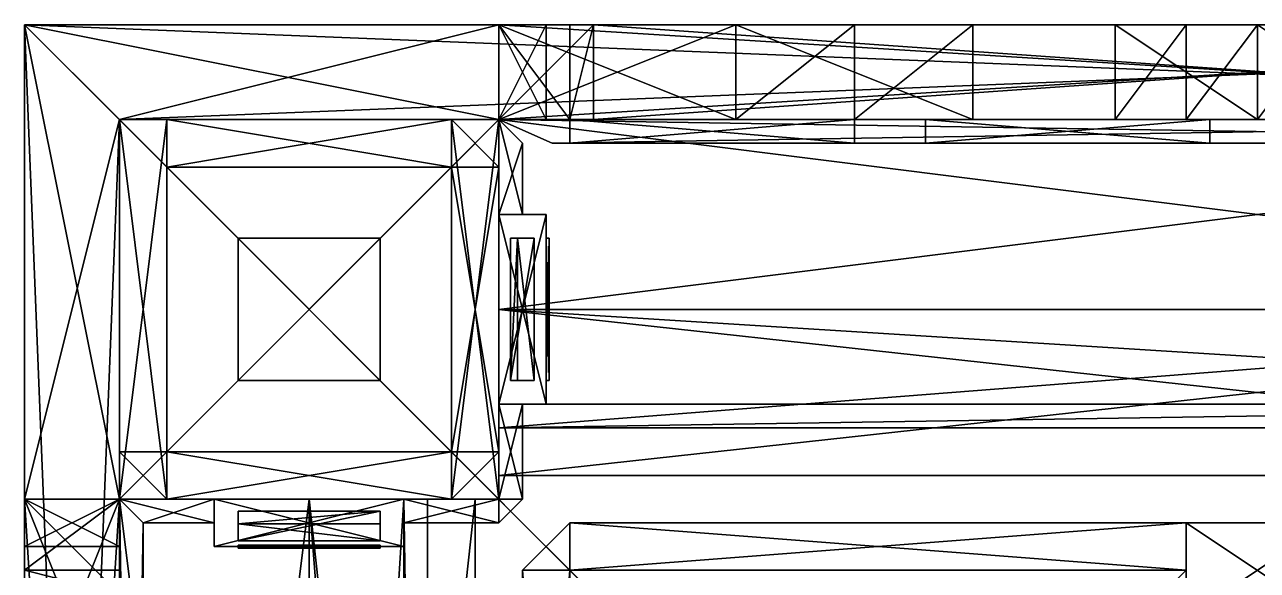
# Model space of a CAD drawing. Extents: x -160 to 672, y -352 to 480.
# Drawn here: x -160 to 256, y 296 to 480 of the extents above; entities that cross this region are included whole.
import ezdxf

# ---------------------------------------------------------------- set-up
doc = ezdxf.new("R2010")
doc.units = 0

msp = doc.modelspace()

# ---------------------------------------------------------------- meshes
at = {"layer": 'OBJECT000', "color": 50}
mesh = msp.add_polyface(dxfattribs=at)
corners = [(-159.999985, 480), (672, 480), (672, -352), (-159.999985, -352), (-159.999985, -352, -32), (672, -352, -32), (672, 480, -32), (-159.999985, 480, -32)]
mesh.append_faces([[corners[k] for k in face] for face in [(1, 3, 0), (5, 7, 4), (3, 7, 0), (5, 1, 6), (0, 6, 1), (4, 2, 5)]], dxfattribs={"vtx0": -1})
mesh.append_faces([[corners[k] for k in face] for face in [(1, 2, 3), (5, 6, 7), (3, 4, 7), (5, 2, 1), (0, 7, 6), (4, 3, 2)]], dxfattribs={"vtx2": -1})
at = {"layer": 'OBJECT001', "color": 50}
mesh = msp.add_polyface(dxfattribs=at)
corners = [(-128, 448, 256), (-128, 320, 256), (-160, 320, 256), (-160, 480, 256), (-128, 320), (-128, 448), (-160, 480), (-160, 320)]
mesh.append_faces([[corners[k] for k in face] for face in [(1, 3, 0), (5, 7, 4), (7, 3, 2), (1, 5, 4), (6, 0, 3), (2, 4, 7)]], dxfattribs={"vtx0": -1})
mesh.append_faces([[corners[k] for k in face] for face in [(1, 2, 3), (5, 6, 7), (7, 6, 3), (1, 0, 5), (6, 5, 0), (2, 1, 4)]], dxfattribs={"vtx2": -1})
at = {"layer": 'OBJECT002', "color": 50}
mesh = msp.add_polyface(dxfattribs=at)
corners = [(-128.000015, -320, 384), (-160, -352, 384), (-160, 480, 384), (-128.000015, 448, 384), (-128.000015, 448, 256), (-160, 480, 256), (-160, -352, 256), (-128.000015, -320, 256)]
mesh.append_faces([[corners[k] for k in face] for face in [(1, 3, 0), (5, 7, 4), (5, 1, 6), (3, 7, 0), (4, 2, 5), (0, 6, 1)]], dxfattribs={"vtx0": -1})
mesh.append_faces([[corners[k] for k in face] for face in [(1, 2, 3), (5, 6, 7), (5, 2, 1), (3, 4, 7), (4, 3, 2), (0, 7, 6)]], dxfattribs={"vtx2": -1})
at = {"layer": 'OBJECT007', "color": 50}
mesh = msp.add_polyface(dxfattribs=at)
corners = [(-159.999985, 480, 416), (672, 480, 416), (672, -352, 416), (-159.999985, -352, 416), (-159.999985, -352, 384), (672, -352, 384), (672, 480, 384), (-159.999985, 480, 384)]
mesh.append_faces([[corners[k] for k in face] for face in [(1, 3, 0), (5, 7, 4), (3, 7, 0), (5, 1, 6), (0, 6, 1), (4, 2, 5)]], dxfattribs={"vtx0": -1})
mesh.append_faces([[corners[k] for k in face] for face in [(1, 2, 3), (5, 6, 7), (3, 4, 7), (5, 2, 1), (0, 7, 6), (4, 3, 2)]], dxfattribs={"vtx2": -1})
at = {"layer": 'OBJECT009', "color": 50}
mesh = msp.add_polyface(dxfattribs=at)
corners = [(-160, 480, 384), (672, 480, 384), (640, 448, 384), (-128, 448, 384), (-128, 448, 256), (640, 448, 256), (672, 480, 256), (-160, 480, 256)]
mesh.append_faces([[corners[k] for k in face] for face in [(1, 3, 0), (5, 7, 4), (5, 1, 6), (3, 7, 0), (4, 2, 5), (0, 6, 1)]], dxfattribs={"vtx0": -1})
mesh.append_faces([[corners[k] for k in face] for face in [(1, 2, 3), (5, 6, 7), (5, 2, 1), (3, 4, 7), (4, 3, 2), (0, 7, 6)]], dxfattribs={"vtx2": -1})
at = {"layer": 'OBJECT010', "color": 50}
mesh = msp.add_polyface(dxfattribs=at)
corners = [(-128, 448, 256), (-160, 480, 256), (0, 480, 256), (0, 448, 256), (-160, 480), (-128, 448), (0, 448), (0, 480)]
mesh.append_faces([[corners[k] for k in face] for face in [(1, 3, 0), (5, 7, 4), (7, 3, 2), (1, 5, 4), (6, 0, 3), (2, 4, 7)]], dxfattribs={"vtx0": -1})
mesh.append_faces([[corners[k] for k in face] for face in [(1, 2, 3), (5, 6, 7), (7, 6, 3), (1, 0, 5), (6, 5, 0), (2, 1, 4)]], dxfattribs={"vtx2": -1})
at = {"layer": 'OBJECT045', "color": 50}
mesh = msp.add_polyface(dxfattribs=at)
corners = [(-127.999992, 320.000031, 384), (-120, 312, 384), (-120, -173.714279, 384), (-128, -192, 384), (-120, 312, 368), (-127.999992, 320.000031, 368), (-128, -192, 368), (-120, -173.714279, 368)]
mesh.append_faces([[corners[k] for k in face] for face in [(1, 3, 0), (5, 7, 4), (3, 7, 6), (5, 1, 0), (2, 4, 7), (6, 0, 3)]], dxfattribs={"vtx0": -1})
mesh.append_faces([[corners[k] for k in face] for face in [(1, 2, 3), (5, 6, 7), (3, 2, 7), (5, 4, 1), (2, 1, 4), (6, 5, 0)]], dxfattribs={"vtx2": -1})
at = {"layer": 'OBJECT107', "color": 50}
mesh = msp.add_polyface(dxfattribs=at)
corners = [(0, 448, 384), (512, 448, 384), (504, 440, 384), (18, 440, 384), (18, 440, 368), (504, 440, 368), (512, 448, 368), (0, 448, 368)]
mesh.append_faces([[corners[k] for k in face] for face in [(1, 3, 0), (5, 7, 4), (7, 3, 4), (1, 5, 2), (4, 2, 5), (0, 6, 1)]], dxfattribs={"vtx0": -1})
mesh.append_faces([[corners[k] for k in face] for face in [(1, 2, 3), (5, 6, 7), (7, 0, 3), (1, 6, 5), (4, 3, 2), (0, 7, 6)]], dxfattribs={"vtx2": -1})
at = {"layer": 'OBJECT108', "color": 50}
mesh = msp.add_polyface(dxfattribs=at)
corners = [(-128, 448, 384), (0, 448, 384), (0, 320, 384), (-128, 320, 384), (-128, 320, 256), (0, 320, 256), (0, 448, 256), (-128, 448, 256)]
mesh.append_faces([[corners[k] for k in face] for face in [(1, 3, 0), (5, 7, 4), (7, 3, 4), (1, 5, 2), (4, 2, 5), (0, 6, 1)]], dxfattribs={"vtx0": -1})
mesh.append_faces([[corners[k] for k in face] for face in [(1, 2, 3), (5, 6, 7), (7, 0, 3), (1, 6, 5), (4, 3, 2), (0, 7, 6)]], dxfattribs={"vtx2": -1})
at = {"layer": 'OBJECT109', "color": 50}
mesh = msp.add_polyface(dxfattribs=at)
corners = [(0, 352, 384), (8, 352, 384), (8, 320, 384), (0, 320, 384), (0, 320, 368), (8, 320, 368), (8, 352, 368), (0, 352, 368)]
mesh.append_faces([[corners[k] for k in face] for face in [(1, 3, 0), (5, 7, 4), (7, 3, 4), (1, 5, 2), (4, 2, 5), (0, 6, 1)]], dxfattribs={"vtx0": -1})
mesh.append_faces([[corners[k] for k in face] for face in [(1, 2, 3), (5, 6, 7), (7, 0, 3), (1, 6, 5), (4, 3, 2), (0, 7, 6)]], dxfattribs={"vtx2": -1})
at = {"layer": 'OBJECT110', "color": 50}
mesh = msp.add_polyface(dxfattribs=at)
corners = [(16, 352, 384), (0, 352, 384), (0, 416, 384), (16, 416, 384), (16, 416, 288), (0, 416, 272), (0, 352, 272), (16, 352, 288)]
mesh.append_faces([[corners[k] for k in face] for face in [(1, 3, 0), (5, 7, 4), (1, 5, 2), (7, 3, 4), (0, 6, 1), (4, 2, 5)]], dxfattribs={"vtx0": -1})
mesh.append_faces([[corners[k] for k in face] for face in [(1, 2, 3), (5, 6, 7), (1, 6, 5), (7, 0, 3), (0, 7, 6), (4, 3, 2)]], dxfattribs={"vtx2": -1})
at = {"layer": 'OBJECT111', "color": 50}
mesh = msp.add_polyface(dxfattribs=at)
corners = [(16, 408, 376), (17, 408, 376), (17, 360, 376), (16, 360, 376), (16, 360, 296), (17, 360, 296), (17, 408, 296), (16, 408, 296)]
mesh.append_faces([[corners[k] for k in face] for face in [(1, 3, 0), (5, 7, 4), (7, 3, 4), (1, 5, 2), (4, 2, 5), (0, 6, 1)]], dxfattribs={"vtx0": -1})
mesh.append_faces([[corners[k] for k in face] for face in [(1, 2, 3), (5, 6, 7), (7, 0, 3), (1, 6, 5), (4, 3, 2), (0, 7, 6)]], dxfattribs={"vtx2": -1})
at = {"layer": 'OBJECT112', "color": 50}
mesh = msp.add_polyface(dxfattribs=at)
corners = [(12, 360, 284), (12, 408, 284), (12, 408, 281.65686), (12, 360, 281.65686), (4, 408, 276), (4, 360, 276), (6.34314, 360, 276), (6.34314, 408, 276)]
mesh.append_faces([[corners[k] for k in face] for face in [(1, 3, 0), (5, 7, 4), (5, 1, 0), (3, 7, 6), (6, 0, 3), (2, 4, 7)]], dxfattribs={"vtx0": -1})
mesh.append_faces([[corners[k] for k in face] for face in [(1, 2, 3), (5, 6, 7), (5, 4, 1), (3, 2, 7), (6, 5, 0), (2, 1, 4)]], dxfattribs={"vtx2": -1})
at = {"layer": 'OBJECT113', "color": 50}
mesh = msp.add_polyface(dxfattribs=at)
corners = [(0, 312, 384), (0, 320, 384), (8, 320, 384), (4, 316, 384), (0, 320, 368), (0, 312, 368), (4, 316, 368), (8, 320, 368)]
mesh.append_faces([[corners[k] for k in face] for face in [(1, 3, 0), (5, 7, 4), (5, 1, 0), (3, 7, 6), (6, 0, 3), (2, 4, 7)]], dxfattribs={"vtx0": -1})
mesh.append_faces([[corners[k] for k in face] for face in [(1, 2, 3), (5, 6, 7), (5, 4, 1), (3, 2, 7), (6, 5, 0), (2, 1, 4)]], dxfattribs={"vtx2": -1})
at = {"layer": 'OBJECT114', "color": 50}
mesh = msp.add_polyface(dxfattribs=at)
corners = [(-32, 320, 384), (0, 320, 384), (0, 312, 384), (-32, 312, 384), (-32, 312, 368), (0, 312, 368), (0, 320, 368), (-32, 320, 368)]
mesh.append_faces([[corners[k] for k in face] for face in [(1, 3, 0), (5, 7, 4), (7, 3, 4), (1, 5, 2), (4, 2, 5), (0, 6, 1)]], dxfattribs={"vtx0": -1})
mesh.append_faces([[corners[k] for k in face] for face in [(1, 2, 3), (5, 6, 7), (7, 0, 3), (1, 6, 5), (4, 3, 2), (0, 7, 6)]], dxfattribs={"vtx2": -1})
at = {"layer": 'OBJECT115', "color": 50}
mesh = msp.add_polyface(dxfattribs=at)
corners = [(-96, 304, 384), (-96, 320, 384), (-32, 320, 384), (-32, 304, 384), (-32, 304, 288), (-32, 320, 272), (-96, 320, 272), (-96, 304, 288)]
mesh.append_faces([[corners[k] for k in face] for face in [(1, 3, 0), (5, 7, 4), (1, 5, 2), (7, 3, 4), (0, 6, 1), (4, 2, 5)]], dxfattribs={"vtx0": -1})
mesh.append_faces([[corners[k] for k in face] for face in [(1, 2, 3), (5, 6, 7), (1, 6, 5), (7, 0, 3), (0, 7, 6), (4, 3, 2)]], dxfattribs={"vtx2": -1})
at = {"layer": 'OBJECT116', "color": 50}
mesh = msp.add_polyface(dxfattribs=at)
corners = [(-40, 304.5, 376), (-40, 303.5, 376), (-88, 303.5, 376), (-88, 304.5, 376), (-88, 304.5, 296), (-88, 303.5, 296), (-40, 303.5, 296), (-40, 304.5, 296)]
mesh.append_faces([[corners[k] for k in face] for face in [(1, 3, 0), (5, 7, 4), (7, 3, 4), (1, 5, 2), (4, 2, 5), (0, 6, 1)]], dxfattribs={"vtx0": -1})
mesh.append_faces([[corners[k] for k in face] for face in [(1, 2, 3), (5, 6, 7), (7, 0, 3), (1, 6, 5), (4, 3, 2), (0, 7, 6)]], dxfattribs={"vtx2": -1})
at = {"layer": 'OBJECT117', "color": 50}
mesh = msp.add_polyface(dxfattribs=at)
corners = [(-88, 306, 281.65686), (-88, 306, 286), (-40, 306, 286), (-40, 306, 281.65686), (-40, 311.65686, 276), (-40, 316, 276), (-88, 316, 276), (-88, 311.65686, 276)]
mesh.append_faces([[corners[k] for k in face] for face in [(1, 3, 0), (5, 7, 4), (1, 5, 2), (7, 3, 4), (0, 6, 1), (4, 2, 5)]], dxfattribs={"vtx0": -1})
mesh.append_faces([[corners[k] for k in face] for face in [(1, 2, 3), (5, 6, 7), (1, 6, 5), (7, 0, 3), (0, 7, 6), (4, 3, 2)]], dxfattribs={"vtx2": -1})
at = {"layer": 'OBJECT118', "color": 50}
mesh = msp.add_polyface(dxfattribs=at)
corners = [(-120, 312, 384), (-128, 320, 384), (-96, 320, 384), (-96, 312, 384), (-128, 320, 368), (-120, 312, 368), (-96, 312, 368), (-96, 320, 368)]
mesh.append_faces([[corners[k] for k in face] for face in [(1, 3, 0), (5, 7, 4), (5, 1, 0), (3, 7, 6), (6, 0, 3), (2, 4, 7)]], dxfattribs={"vtx0": -1})
mesh.append_faces([[corners[k] for k in face] for face in [(1, 2, 3), (5, 6, 7), (5, 4, 1), (3, 2, 7), (6, 5, 0), (2, 1, 4)]], dxfattribs={"vtx2": -1})
at = {"layer": 'OBJECT119', "color": 50}
mesh = msp.add_polyface(dxfattribs=at)
corners = [(0, 416, 384), (0, 448, 384), (8, 440, 384), (8, 416, 384), (0, 448, 368), (0, 416, 368), (8, 416, 368), (8, 440, 368)]
mesh.append_faces([[corners[k] for k in face] for face in [(1, 3, 0), (5, 7, 4), (5, 1, 0), (3, 7, 6), (6, 0, 3), (2, 4, 7)]], dxfattribs={"vtx0": -1})
mesh.append_faces([[corners[k] for k in face] for face in [(1, 2, 3), (5, 6, 7), (5, 4, 1), (3, 2, 7), (6, 5, 0), (2, 1, 4)]], dxfattribs={"vtx2": -1})
at = {"layer": 'OBJECT120', "color": 50}
mesh = msp.add_polyface(dxfattribs=at)
corners = [(-16, 432, 256), (0, 432, 256), (0, 336, 256), (-16, 336, 256), (-16, 336, 240), (0, 336, 240), (0, 432, 240), (-16, 432, 240)]
mesh.append_faces([[corners[k] for k in face] for face in [(1, 3, 0), (5, 7, 4), (7, 3, 4), (1, 5, 2), (4, 2, 5), (0, 6, 1)]], dxfattribs={"vtx0": -1})
mesh.append_faces([[corners[k] for k in face] for face in [(1, 2, 3), (5, 6, 7), (7, 0, 3), (1, 6, 5), (4, 3, 2), (0, 7, 6)]], dxfattribs={"vtx2": -1})
at = {"layer": 'OBJECT121', "color": 50}
mesh = msp.add_polyface(dxfattribs=at)
corners = [(-16, 448, 256), (0, 448, 256), (0, 432, 256), (-16, 432, 256), (-16, 432, 32), (0, 432, 32), (0, 448, 32), (-16, 448, 32)]
mesh.append_faces([[corners[k] for k in face] for face in [(1, 3, 0), (5, 7, 4), (7, 3, 4), (1, 5, 2), (4, 2, 5), (0, 6, 1)]], dxfattribs={"vtx0": -1})
mesh.append_faces([[corners[k] for k in face] for face in [(1, 2, 3), (5, 6, 7), (7, 0, 3), (1, 6, 5), (4, 3, 2), (0, 7, 6)]], dxfattribs={"vtx2": -1})
at = {"layer": 'OBJECT122', "color": 50}
mesh = msp.add_polyface(dxfattribs=at)
corners = [(-16, 336, 256), (0, 336, 256), (0, 320, 256), (-16, 320, 256), (-16, 320, 32), (0, 320, 32), (0, 336, 32), (-16, 336, 32)]
mesh.append_faces([[corners[k] for k in face] for face in [(1, 3, 0), (5, 7, 4), (7, 3, 4), (1, 5, 2), (4, 2, 5), (0, 6, 1)]], dxfattribs={"vtx0": -1})
mesh.append_faces([[corners[k] for k in face] for face in [(1, 2, 3), (5, 6, 7), (7, 0, 3), (1, 6, 5), (4, 3, 2), (0, 7, 6)]], dxfattribs={"vtx2": -1})
at = {"layer": 'OBJECT123', "color": 50}
mesh = msp.add_polyface(dxfattribs=at)
corners = [(0, 336, 240), (-16, 336, 240), (-16, 432, 240), (0, 432, 240), (0, 432, 48.000008), (-16, 432, 48.000008), (-16, 336, 48.000008), (0, 336, 48.000008)]
mesh.append_faces([[corners[k] for k in face] for face in [(1, 3, 0), (5, 7, 4), (1, 5, 2), (7, 3, 4), (0, 6, 1), (4, 2, 5)]], dxfattribs={"vtx0": -1})
mesh.append_faces([[corners[k] for k in face] for face in [(1, 2, 3), (5, 6, 7), (1, 6, 5), (7, 0, 3), (0, 7, 6), (4, 3, 2)]], dxfattribs={"vtx2": -1})
at = {"layer": 'OBJECT124', "color": 50}
mesh = msp.add_polyface(dxfattribs=at)
corners = [(-112, 336, 256), (-16, 336, 256), (-16, 320, 256), (-112, 320, 256), (-112, 320, 240), (-16, 320, 240), (-16, 336, 240), (-112, 336, 240)]
mesh.append_faces([[corners[k] for k in face] for face in [(1, 3, 0), (5, 7, 4), (7, 3, 4), (1, 5, 2), (4, 2, 5), (0, 6, 1)]], dxfattribs={"vtx0": -1})
mesh.append_faces([[corners[k] for k in face] for face in [(1, 2, 3), (5, 6, 7), (7, 0, 3), (1, 6, 5), (4, 3, 2), (0, 7, 6)]], dxfattribs={"vtx2": -1})
at = {"layer": 'OBJECT125', "color": 50}
mesh = msp.add_polyface(dxfattribs=at)
corners = [(-16, 320, 240), (-112, 320, 240), (-112, 336, 240), (-16, 336, 240), (-16, 336, 128), (-112, 336, 128), (-112, 320, 128), (-16, 320, 128)]
mesh.append_faces([[corners[k] for k in face] for face in [(1, 3, 0), (5, 7, 4), (1, 5, 2), (7, 3, 4), (0, 6, 1), (4, 2, 5)]], dxfattribs={"vtx0": -1})
mesh.append_faces([[corners[k] for k in face] for face in [(1, 2, 3), (5, 6, 7), (1, 6, 5), (7, 0, 3), (0, 7, 6), (4, 3, 2)]], dxfattribs={"vtx2": -1})
at = {"layer": 'OBJECT126', "color": 50}
mesh = msp.add_polyface(dxfattribs=at)
corners = [(-128, 336, 256), (-112, 336, 256), (-112, 320, 256), (-128, 320, 256), (-128, 320, 32), (-112, 320, 32), (-112, 336, 32), (-128, 336, 32)]
mesh.append_faces([[corners[k] for k in face] for face in [(1, 3, 0), (5, 7, 4), (7, 3, 4), (1, 5, 2), (4, 2, 5), (0, 6, 1)]], dxfattribs={"vtx0": -1})
mesh.append_faces([[corners[k] for k in face] for face in [(1, 2, 3), (5, 6, 7), (7, 0, 3), (1, 6, 5), (4, 3, 2), (0, 7, 6)]], dxfattribs={"vtx2": -1})
at = {"layer": 'OBJECT127', "color": 50}
mesh = msp.add_polyface(dxfattribs=at)
corners = [(-112, 336, 128), (-16, 336, 128), (-16, 320, 128), (-112, 320, 128), (-112, 320, 112), (-16, 320, 112), (-16, 336, 112), (-112, 336, 112)]
mesh.append_faces([[corners[k] for k in face] for face in [(1, 3, 0), (5, 7, 4), (7, 3, 4), (1, 5, 2), (4, 2, 5), (0, 6, 1)]], dxfattribs={"vtx0": -1})
mesh.append_faces([[corners[k] for k in face] for face in [(1, 2, 3), (5, 6, 7), (7, 0, 3), (1, 6, 5), (4, 3, 2), (0, 7, 6)]], dxfattribs={"vtx2": -1})
at = {"layer": 'OBJECT128', "color": 50}
mesh = msp.add_polyface(dxfattribs=at)
corners = [(-16, 448, 32), (0, 448, 32), (0, 320, 32), (-16, 320, 32), (-16, 320, 24), (0, 320, 24), (0, 448, 24), (-16, 448, 24)]
mesh.append_faces([[corners[k] for k in face] for face in [(1, 3, 0), (5, 7, 4), (7, 3, 4), (1, 5, 2), (4, 2, 5), (0, 6, 1)]], dxfattribs={"vtx0": -1})
mesh.append_faces([[corners[k] for k in face] for face in [(1, 2, 3), (5, 6, 7), (7, 0, 3), (1, 6, 5), (4, 3, 2), (0, 7, 6)]], dxfattribs={"vtx2": -1})
at = {"layer": 'OBJECT129', "color": 50}
mesh = msp.add_polyface(dxfattribs=at)
corners = [(-16, 448, 24), (0, 448, 24), (0, 320, 24), (-16, 320, 24), (-16, 320), (0, 320), (0, 448), (-16, 448)]
mesh.append_faces([[corners[k] for k in face] for face in [(1, 3, 0), (5, 7, 4), (7, 3, 4), (1, 5, 2), (4, 2, 5), (0, 6, 1)]], dxfattribs={"vtx0": -1})
mesh.append_faces([[corners[k] for k in face] for face in [(1, 2, 3), (5, 6, 7), (7, 0, 3), (1, 6, 5), (4, 3, 2), (0, 7, 6)]], dxfattribs={"vtx2": -1})
at = {"layer": 'OBJECT130', "color": 50}
mesh = msp.add_polyface(dxfattribs=at)
corners = [(-112, 448, 32), (-16, 448, 32), (-16, 432, 32), (-112, 432, 32), (-112, 432, 24), (-16, 432, 24), (-16, 448, 24), (-112, 448, 24)]
mesh.append_faces([[corners[k] for k in face] for face in [(1, 3, 0), (5, 7, 4), (7, 3, 4), (1, 5, 2), (4, 2, 5), (0, 6, 1)]], dxfattribs={"vtx0": -1})
mesh.append_faces([[corners[k] for k in face] for face in [(1, 2, 3), (5, 6, 7), (7, 0, 3), (1, 6, 5), (4, 3, 2), (0, 7, 6)]], dxfattribs={"vtx2": -1})
at = {"layer": 'OBJECT131', "color": 50}
mesh = msp.add_polyface(dxfattribs=at)
corners = [(-112, 336, 24), (-16, 336, 24), (-16, 320, 24), (-112, 320, 24), (-112, 320), (-16, 320), (-16, 336), (-112, 336)]
mesh.append_faces([[corners[k] for k in face] for face in [(1, 3, 0), (5, 7, 4), (7, 3, 4), (1, 5, 2), (4, 2, 5), (0, 6, 1)]], dxfattribs={"vtx0": -1})
mesh.append_faces([[corners[k] for k in face] for face in [(1, 2, 3), (5, 6, 7), (7, 0, 3), (1, 6, 5), (4, 3, 2), (0, 7, 6)]], dxfattribs={"vtx2": -1})
at = {"layer": 'OBJECT132', "color": 50}
mesh = msp.add_polyface(dxfattribs=at)
corners = [(-112, 336, 32), (-16, 336, 32), (-16, 320, 32), (-112, 320, 32), (-112, 320, 24), (-16, 320, 24), (-16, 336, 24), (-112, 336, 24)]
mesh.append_faces([[corners[k] for k in face] for face in [(1, 3, 0), (5, 7, 4), (7, 3, 4), (1, 5, 2), (4, 2, 5), (0, 6, 1)]], dxfattribs={"vtx0": -1})
mesh.append_faces([[corners[k] for k in face] for face in [(1, 2, 3), (5, 6, 7), (7, 0, 3), (1, 6, 5), (4, 3, 2), (0, 7, 6)]], dxfattribs={"vtx2": -1})
at = {"layer": 'OBJECT133', "color": 50}
mesh = msp.add_polyface(dxfattribs=at)
corners = [(-128, 448, 32), (-112, 448, 32), (-112, 320, 32), (-128, 320, 32), (-128, 320, 24), (-112, 320, 24), (-112, 448, 24), (-128, 448, 24)]
mesh.append_faces([[corners[k] for k in face] for face in [(1, 3, 0), (5, 7, 4), (7, 3, 4), (1, 5, 2), (4, 2, 5), (0, 6, 1)]], dxfattribs={"vtx0": -1})
mesh.append_faces([[corners[k] for k in face] for face in [(1, 2, 3), (5, 6, 7), (7, 0, 3), (1, 6, 5), (4, 3, 2), (0, 7, 6)]], dxfattribs={"vtx2": -1})
at = {"layer": 'OBJECT134', "color": 50}
mesh = msp.add_polyface(dxfattribs=at)
corners = [(-112, 432, 30), (-16, 432, 30), (-16, 336, 30), (-112, 336, 30), (-112, 336, 26), (-16, 336, 26), (-16, 432, 26), (-112, 432, 26)]
mesh.append_faces([[corners[k] for k in face] for face in [(1, 3, 0), (5, 7, 4), (7, 3, 4), (1, 5, 2), (4, 2, 5), (0, 6, 1)]], dxfattribs={"vtx0": -1})
mesh.append_faces([[corners[k] for k in face] for face in [(1, 2, 3), (5, 6, 7), (7, 0, 3), (1, 6, 5), (4, 3, 2), (0, 7, 6)]], dxfattribs={"vtx2": -1})
at = {"layer": 'OBJECT135', "color": 50}
mesh = msp.add_polyface(dxfattribs=at)
corners = [(-112, 448, 24), (-16, 448, 24), (-16, 432, 24), (-112, 432, 24), (-112, 432), (-16, 432), (-16, 448), (-112, 448)]
mesh.append_faces([[corners[k] for k in face] for face in [(1, 3, 0), (5, 7, 4), (7, 3, 4), (1, 5, 2), (4, 2, 5), (0, 6, 1)]], dxfattribs={"vtx0": -1})
mesh.append_faces([[corners[k] for k in face] for face in [(1, 2, 3), (5, 6, 7), (7, 0, 3), (1, 6, 5), (4, 3, 2), (0, 7, 6)]], dxfattribs={"vtx2": -1})
at = {"layer": 'OBJECT136', "color": 50}
mesh = msp.add_polyface(dxfattribs=at)
corners = [(-128, 448, 24), (-112, 448, 24), (-112, 320, 24), (-128, 320, 24), (-128, 320), (-112, 320), (-112, 448), (-128, 448)]
mesh.append_faces([[corners[k] for k in face] for face in [(1, 3, 0), (5, 7, 4), (7, 3, 4), (1, 5, 2), (4, 2, 5), (0, 6, 1)]], dxfattribs={"vtx0": -1})
mesh.append_faces([[corners[k] for k in face] for face in [(1, 2, 3), (5, 6, 7), (7, 0, 3), (1, 6, 5), (4, 3, 2), (0, 7, 6)]], dxfattribs={"vtx2": -1})
at = {"layer": 'OBJECT137', "color": 50}
mesh = msp.add_polyface(dxfattribs=at)
corners = [(-88, 408, 240), (-40, 408, 240), (-40, 360, 240), (-88, 360, 240), (-88, 360, 236), (-40, 360, 236), (-40, 408, 236), (-88, 408, 236)]
mesh.append_faces([[corners[k] for k in face] for face in [(1, 3, 0), (5, 7, 4), (7, 3, 4), (1, 5, 2), (4, 2, 5), (0, 6, 1)]], dxfattribs={"vtx0": -1})
mesh.append_faces([[corners[k] for k in face] for face in [(1, 2, 3), (5, 6, 7), (7, 0, 3), (1, 6, 5), (4, 3, 2), (0, 7, 6)]], dxfattribs={"vtx2": -1})
at = {"layer": 'OBJECT139', "color": 50}
mesh = msp.add_polyface(dxfattribs=at)
corners = [(512, 384, 16), (0, 384, 16), (0, 448, 16), (512, 448, 16), (512, 448), (0, 448), (0, 384), (512, 384)]
mesh.append_faces([[corners[k] for k in face] for face in [(1, 3, 0), (5, 7, 4), (3, 7, 0), (5, 1, 6), (0, 6, 1), (4, 2, 5)]], dxfattribs={"vtx0": -1})
mesh.append_faces([[corners[k] for k in face] for face in [(1, 2, 3), (5, 6, 7), (3, 4, 7), (5, 2, 1), (0, 7, 6), (4, 3, 2)]], dxfattribs={"vtx2": -1})
at = {"layer": 'OBJECT140', "color": 50}
mesh = msp.add_polyface(dxfattribs=at)
corners = [(-128, 320, 16), (-64, 320, 16), (-64, -192, 16), (-128, -192, 16), (-128, -192), (-64, -192), (-64, 320), (-128, 320)]
mesh.append_faces([[corners[k] for k in face] for face in [(1, 3, 0), (5, 7, 4), (3, 7, 0), (5, 1, 6), (0, 6, 1), (4, 2, 5)]], dxfattribs={"vtx0": -1})
mesh.append_faces([[corners[k] for k in face] for face in [(1, 2, 3), (5, 6, 7), (3, 4, 7), (5, 2, 1), (0, 7, 6), (4, 3, 2)]], dxfattribs={"vtx2": -1})
at = {"layer": 'OBJECT141', "color": 50}
mesh = msp.add_polyface(dxfattribs=at)
corners = [(-32, -192, 16), (-64, -192, 16), (-64, 320, 16), (-32, 320, 16), (-24, 320, 8), (-64, 320, 8), (-64, -192, 8), (-24, -192, 8)]
mesh.append_faces([[corners[k] for k in face] for face in [(1, 3, 0), (5, 7, 4), (5, 1, 6), (3, 7, 0), (4, 2, 5), (0, 6, 1)]], dxfattribs={"vtx0": -1})
mesh.append_faces([[corners[k] for k in face] for face in [(1, 2, 3), (5, 6, 7), (5, 2, 1), (3, 4, 7), (4, 3, 2), (0, 7, 6)]], dxfattribs={"vtx2": -1})
at = {"layer": 'OBJECT147', "color": 50}
mesh = msp.add_polyface(dxfattribs=at)
corners = [(-160, 320.000031, 256), (-128, 320.000031, 256), (-128, -191.999969, 256), (-160, -191.999969, 256), (-160, -191.999969, 240), (-128, -191.999969, 240), (-128, 320.000031, 240), (-160, 320.000031, 240)]
mesh.append_faces([[corners[k] for k in face] for face in [(1, 3, 0), (5, 7, 4), (3, 7, 0), (5, 1, 6), (0, 6, 1), (4, 2, 5)]], dxfattribs={"vtx0": -1})
mesh.append_faces([[corners[k] for k in face] for face in [(1, 2, 3), (5, 6, 7), (3, 4, 7), (5, 2, 1), (0, 7, 6), (4, 3, 2)]], dxfattribs={"vtx2": -1})
at = {"layer": 'OBJECT148', "color": 50}
mesh = msp.add_polyface(dxfattribs=at)
corners = [(-160, 320, 240), (-128, 320, 240), (-128, 240, 240), (-160, 240, 240), (-160, 240, 216), (-128, 240, 216), (-128, 320, 216), (-160, 320, 216)]
mesh.append_faces([[corners[k] for k in face] for face in [(1, 3, 0), (5, 7, 4), (7, 3, 4), (1, 5, 2), (4, 2, 5), (0, 6, 1)]], dxfattribs={"vtx0": -1})
mesh.append_faces([[corners[k] for k in face] for face in [(1, 2, 3), (5, 6, 7), (7, 0, 3), (1, 6, 5), (4, 3, 2), (0, 7, 6)]], dxfattribs={"vtx2": -1})
at = {"layer": 'OBJECT152', "color": 50}
mesh = msp.add_polyface(dxfattribs=at)
corners = [(-160, 304, 216), (-160, 320, 216), (-128, 320, 216), (-128, 304, 216), (-160, 320, 40), (-160, 304, 34), (-128, 304, 34), (-128, 320, 40)]
mesh.append_faces([[corners[k] for k in face] for face in [(1, 3, 0), (5, 7, 4), (5, 1, 0), (3, 7, 6), (6, 0, 3), (2, 4, 7)]], dxfattribs={"vtx0": -1})
mesh.append_faces([[corners[k] for k in face] for face in [(1, 2, 3), (5, 6, 7), (5, 4, 1), (3, 2, 7), (6, 5, 0), (2, 1, 4)]], dxfattribs={"vtx2": -1})
at = {"layer": 'OBJECT153', "color": 50}
mesh = msp.add_polyface(dxfattribs=at)
corners = [(-160, 320, 40), (-128, 320, 40), (-128, 296, 32), (-160, 296, 32), (-128, 320), (-160, 320), (-160, 288), (-128, 288)]
mesh.append_faces([[corners[k] for k in face] for face in [(1, 3, 0), (5, 7, 4), (5, 1, 0), (3, 7, 6), (6, 0, 3), (2, 4, 7)]], dxfattribs={"vtx0": -1})
mesh.append_faces([[corners[k] for k in face] for face in [(1, 2, 3), (5, 6, 7), (5, 4, 1), (3, 2, 7), (6, 5, 0), (2, 1, 4)]], dxfattribs={"vtx2": -1})
at = {"layer": 'OBJECT167', "color": 50}
mesh = msp.add_polyface(dxfattribs=at)
corners = [(32.000065, 448, 16), (32.000061, 480, 16), (488.000031, 480, 16), (488.000031, 448, 16), (488.000031, 448), (488.000031, 480), (32.000061, 480), (32.000065, 448)]
mesh.append_faces([[corners[k] for k in face] for face in [(1, 3, 0), (5, 7, 4), (3, 7, 0), (5, 1, 6), (0, 6, 1), (4, 2, 5)]], dxfattribs={"vtx0": -1})
mesh.append_faces([[corners[k] for k in face] for face in [(1, 2, 3), (5, 6, 7), (3, 4, 7), (5, 2, 1), (0, 7, 6), (4, 3, 2)]], dxfattribs={"vtx2": -1})
at = {"layer": 'OBJECT171', "color": 50}
mesh = msp.add_polyface(dxfattribs=at)
corners = [(0.000003, 448, 256), (0.000002, 480, 256), (512, 480, 256), (512, 448, 256), (512, 448, 240), (512, 480, 240), (0.000002, 480, 240), (0.000003, 448, 240)]
mesh.append_faces([[corners[k] for k in face] for face in [(1, 3, 0), (5, 7, 4), (3, 7, 0), (5, 1, 6), (0, 6, 1), (4, 2, 5)]], dxfattribs={"vtx0": -1})
mesh.append_faces([[corners[k] for k in face] for face in [(1, 2, 3), (5, 6, 7), (3, 4, 7), (5, 2, 1), (0, 7, 6), (4, 3, 2)]], dxfattribs={"vtx2": -1})
at = {"layer": 'OBJECT173', "color": 50}
mesh = msp.add_polyface(dxfattribs=at)
corners = [(256, 448, 240), (256, 480, 240), (304.000031, 480, 240), (304.000031, 448, 240), (280.000031, 448, 208), (280.000031, 480, 208), (256, 480, 208), (256, 448, 208)]
mesh.append_faces([[corners[k] for k in face] for face in [(1, 3, 0), (5, 7, 4), (3, 7, 0), (5, 1, 6), (0, 6, 1), (4, 2, 5)]], dxfattribs={"vtx0": -1})
mesh.append_faces([[corners[k] for k in face] for face in [(1, 2, 3), (5, 6, 7), (3, 4, 7), (5, 2, 1), (0, 7, 6), (4, 3, 2)]], dxfattribs={"vtx2": -1})
at = {"layer": 'OBJECT174', "color": 50}
mesh = msp.add_polyface(dxfattribs=at)
corners = [(208.000015, 448, 240), (208.000015, 480, 240), (256, 480, 240), (256, 448, 240), (256, 448, 208), (256, 480, 208), (232.000015, 480, 208), (232.000015, 448, 208)]
mesh.append_faces([[corners[k] for k in face] for face in [(1, 3, 0), (5, 7, 4), (7, 3, 4), (1, 5, 2), (4, 2, 5), (0, 6, 1)]], dxfattribs={"vtx0": -1})
mesh.append_faces([[corners[k] for k in face] for face in [(1, 2, 3), (5, 6, 7), (7, 0, 3), (1, 6, 5), (4, 3, 2), (0, 7, 6)]], dxfattribs={"vtx2": -1})
at = {"layer": 'OBJECT175', "color": 50}
mesh = msp.add_polyface(dxfattribs=at)
corners = [(160.000015, 480, 240), (160.000015, 448, 240), (80.000015, 448, 240), (80.000015, 480, 240), (80.000015, 480, 216), (80.000015, 448, 216), (120.000015, 448, 216), (120.000015, 480, 216)]
mesh.append_faces([[corners[k] for k in face] for face in [(1, 3, 0), (5, 7, 4), (1, 5, 2), (7, 3, 4), (0, 6, 1), (4, 2, 5)]], dxfattribs={"vtx0": -1})
mesh.append_faces([[corners[k] for k in face] for face in [(1, 2, 3), (5, 6, 7), (1, 6, 5), (7, 0, 3), (0, 7, 6), (4, 3, 2)]], dxfattribs={"vtx2": -1})
at = {"layer": 'OBJECT176', "color": 50}
mesh = msp.add_polyface(dxfattribs=at)
corners = [(0.000003, 448, 240), (0.000002, 480, 240), (80.000015, 480, 240), (80.000015, 448, 240), (80.000015, 448, 216), (80.000015, 480, 216), (0.000002, 480, 216), (0.000003, 448, 216)]
mesh.append_faces([[corners[k] for k in face] for face in [(1, 3, 0), (5, 7, 4), (7, 3, 4), (1, 5, 2), (4, 2, 5), (0, 6, 1)]], dxfattribs={"vtx0": -1})
mesh.append_faces([[corners[k] for k in face] for face in [(1, 2, 3), (5, 6, 7), (7, 0, 3), (1, 6, 5), (4, 3, 2), (0, 7, 6)]], dxfattribs={"vtx2": -1})
at = {"layer": 'OBJECT177', "color": 50}
mesh = msp.add_polyface(dxfattribs=at)
corners = [(16.000004, 448, 216), (0.000003, 448, 216), (0.000002, 480, 216), (16.000002, 480, 216), (0.000003, 448, 40), (16.000004, 448, 34), (16.000002, 480, 34), (0.000002, 480, 40)]
mesh.append_faces([[corners[k] for k in face] for face in [(1, 3, 0), (5, 7, 4), (5, 1, 0), (3, 7, 6), (6, 0, 3), (2, 4, 7)]], dxfattribs={"vtx0": -1})
mesh.append_faces([[corners[k] for k in face] for face in [(1, 2, 3), (5, 6, 7), (5, 4, 1), (3, 2, 7), (6, 5, 0), (2, 1, 4)]], dxfattribs={"vtx2": -1})
at = {"layer": 'OBJECT178', "color": 50}
mesh = msp.add_polyface(dxfattribs=at)
corners = [(0.000003, 448, 40), (0.000002, 480, 40), (24.000002, 480, 32), (24.000004, 448, 32), (0.000002, 480), (0.000003, 448), (32.000004, 448), (32, 480)]
mesh.append_faces([[corners[k] for k in face] for face in [(1, 3, 0), (5, 7, 4), (5, 1, 0), (3, 7, 6), (6, 0, 3), (2, 4, 7)]], dxfattribs={"vtx0": -1})
mesh.append_faces([[corners[k] for k in face] for face in [(1, 2, 3), (5, 6, 7), (5, 4, 1), (3, 2, 7), (6, 5, 0), (2, 1, 4)]], dxfattribs={"vtx2": -1})
at = {"layer": 'OBJECT191', "color": 50}
mesh = msp.add_polyface(dxfattribs=at)
corners = [(24, 448, 360), (120, 448, 360), (120, 440, 360), (24, 440, 360), (24, 440, 264), (120, 440, 264), (120, 448, 264), (24, 448, 264)]
mesh.append_faces([[corners[k] for k in face] for face in [(1, 3, 0), (5, 7, 4), (3, 7, 0), (5, 1, 6), (0, 6, 1), (4, 2, 5)]], dxfattribs={"vtx0": -1})
mesh.append_faces([[corners[k] for k in face] for face in [(1, 2, 3), (5, 6, 7), (3, 4, 7), (5, 2, 1), (0, 7, 6), (4, 3, 2)]], dxfattribs={"vtx2": -1})
at = {"layer": 'OBJECT192', "color": 50}
mesh = msp.add_polyface(dxfattribs=at)
corners = [(144, 448, 360), (240, 448, 360), (240, 440, 360), (144, 440, 360), (144, 440, 264), (240, 440, 264), (240, 448, 264), (144, 448, 264)]
mesh.append_faces([[corners[k] for k in face] for face in [(1, 3, 0), (5, 7, 4), (3, 7, 0), (5, 1, 6), (0, 6, 1), (4, 2, 5)]], dxfattribs={"vtx0": -1})
mesh.append_faces([[corners[k] for k in face] for face in [(1, 2, 3), (5, 6, 7), (3, 4, 7), (5, 2, 1), (0, 7, 6), (4, 3, 2)]], dxfattribs={"vtx2": -1})
at = {"layer": 'OBJECT209', "color": 50}
mesh = msp.add_polyface(dxfattribs=at)
corners = [(0.000001, 352, 16), (0.000003, 384, 16), (512, 384, 16), (512, 352, 16), (512, 344, 8), (512, 384, 8), (0.000003, 384, 8), (0.000001, 344, 8)]
mesh.append_faces([[corners[k] for k in face] for face in [(1, 3, 0), (5, 7, 4), (5, 1, 6), (3, 7, 0), (4, 2, 5), (0, 6, 1)]], dxfattribs={"vtx0": -1})
mesh.append_faces([[corners[k] for k in face] for face in [(1, 2, 3), (5, 6, 7), (5, 2, 1), (3, 4, 7), (4, 3, 2), (0, 7, 6)]], dxfattribs={"vtx2": -1})
at = {"layer": 'OBJECT210', "color": 50}
mesh = msp.add_polyface(dxfattribs=at)
corners = [(-64, 320, 8), (-8, 320, 8), (-8, -192, 8), (-64, -192, 8), (-64, -192), (-8, -192), (-8, 320), (-64, 320)]
mesh.append_faces([[corners[k] for k in face] for face in [(1, 3, 0), (5, 7, 4), (3, 7, 0), (5, 1, 6), (0, 6, 1), (4, 2, 5)]], dxfattribs={"vtx0": -1})
mesh.append_faces([[corners[k] for k in face] for face in [(1, 2, 3), (5, 6, 7), (3, 4, 7), (5, 2, 1), (0, 7, 6), (4, 3, 2)]], dxfattribs={"vtx2": -1})
at = {"layer": 'OBJECT213', "color": 50}
mesh = msp.add_polyface(dxfattribs=at)
corners = [(511.999969, 384, 8), (512, 328, 8), (-0.000002, 328, 8), (-0.000002, 384, 8), (-0.000002, 384), (-0.000002, 328), (512, 328), (511.999969, 384)]
mesh.append_faces([[corners[k] for k in face] for face in [(1, 3, 0), (5, 7, 4), (3, 7, 0), (5, 1, 6), (0, 6, 1), (4, 2, 5)]], dxfattribs={"vtx0": -1})
mesh.append_faces([[corners[k] for k in face] for face in [(1, 2, 3), (5, 6, 7), (3, 4, 7), (5, 2, 1), (0, 7, 6), (4, 3, 2)]], dxfattribs={"vtx2": -1})
at = {"layer": 'OBJECT215', "color": 50}
mesh = msp.add_polyface(dxfattribs=at)
corners = [(8, 296, 8), (16, 304, 8), (24, 312, 8), (24, 296, 8), (16, 304), (8, 296), (24, 296), (24, 312)]
mesh.append_faces([[corners[k] for k in face] for face in [(1, 3, 0), (5, 7, 4), (5, 1, 0), (3, 7, 6), (6, 0, 3), (2, 4, 7)]], dxfattribs={"vtx0": -1})
mesh.append_faces([[corners[k] for k in face] for face in [(1, 2, 3), (5, 6, 7), (5, 4, 1), (3, 2, 7), (6, 5, 0), (2, 1, 4)]], dxfattribs={"vtx2": -1})
at = {"layer": 'OBJECT221', "color": 50}
mesh = msp.add_polyface(dxfattribs=at)
corners = [(232, 312, 8), (232, 296, 8), (24, 296, 8), (24, 312, 8), (24, 312), (24, 296), (232, 296), (232, 312)]
mesh.append_faces([[corners[k] for k in face] for face in [(1, 3, 0), (5, 7, 4), (7, 3, 4), (1, 5, 2), (4, 2, 5), (0, 6, 1)]], dxfattribs={"vtx0": -1})
mesh.append_faces([[corners[k] for k in face] for face in [(1, 2, 3), (5, 6, 7), (7, 0, 3), (1, 6, 5), (4, 3, 2), (0, 7, 6)]], dxfattribs={"vtx2": -1})
at = {"layer": 'OBJECT222', "color": 50}
mesh = msp.add_polyface(dxfattribs=at)
corners = [(232, 280, 16), (232, 312, 16), (280, 312, 16), (280, 280, 16), (280, 280), (280, 312), (232, 312), (232, 280)]
mesh.append_faces([[corners[k] for k in face] for face in [(1, 3, 0), (5, 7, 4), (1, 5, 2), (7, 3, 4), (0, 6, 1), (4, 2, 5)]], dxfattribs={"vtx0": -1})
mesh.append_faces([[corners[k] for k in face] for face in [(1, 2, 3), (5, 6, 7), (1, 6, 5), (7, 0, 3), (0, 7, 6), (4, 3, 2)]], dxfattribs={"vtx2": -1})
at = {"layer": 'OBJECT229', "color": 50}
mesh = msp.add_polyface(dxfattribs=at)
corners = [(8.00001, 296, 8), (24.00001, 296, 8), (24.000019, 87.999985, 8), (8.000019, 87.999985, 8), (8.000019, 87.999985), (24.000019, 87.999985), (24.00001, 296), (8.00001, 296)]
mesh.append_faces([[corners[k] for k in face] for face in [(1, 3, 0), (5, 7, 4), (7, 3, 4), (1, 5, 2), (4, 2, 5), (0, 6, 1)]], dxfattribs={"vtx0": -1})
mesh.append_faces([[corners[k] for k in face] for face in [(1, 2, 3), (5, 6, 7), (7, 0, 3), (1, 6, 5), (4, 3, 2), (0, 7, 6)]], dxfattribs={"vtx2": -1})
at = {"layer": 'OBJECT237', "color": 50}
mesh = msp.add_polyface(dxfattribs=at)
corners = [(24, 296, 4), (232, 296, 4), (232, 88, 4), (24, 88, 4), (24, 88), (232, 88), (232, 296), (24, 296)]
mesh.append_faces([[corners[k] for k in face] for face in [(1, 3, 0), (5, 7, 4), (3, 7, 0), (5, 1, 6), (0, 6, 1), (4, 2, 5)]], dxfattribs={"vtx0": -1})
mesh.append_faces([[corners[k] for k in face] for face in [(1, 2, 3), (5, 6, 7), (3, 4, 7), (5, 2, 1), (0, 7, 6), (4, 3, 2)]], dxfattribs={"vtx2": -1})

doc.saveas('drawing.dxf')
